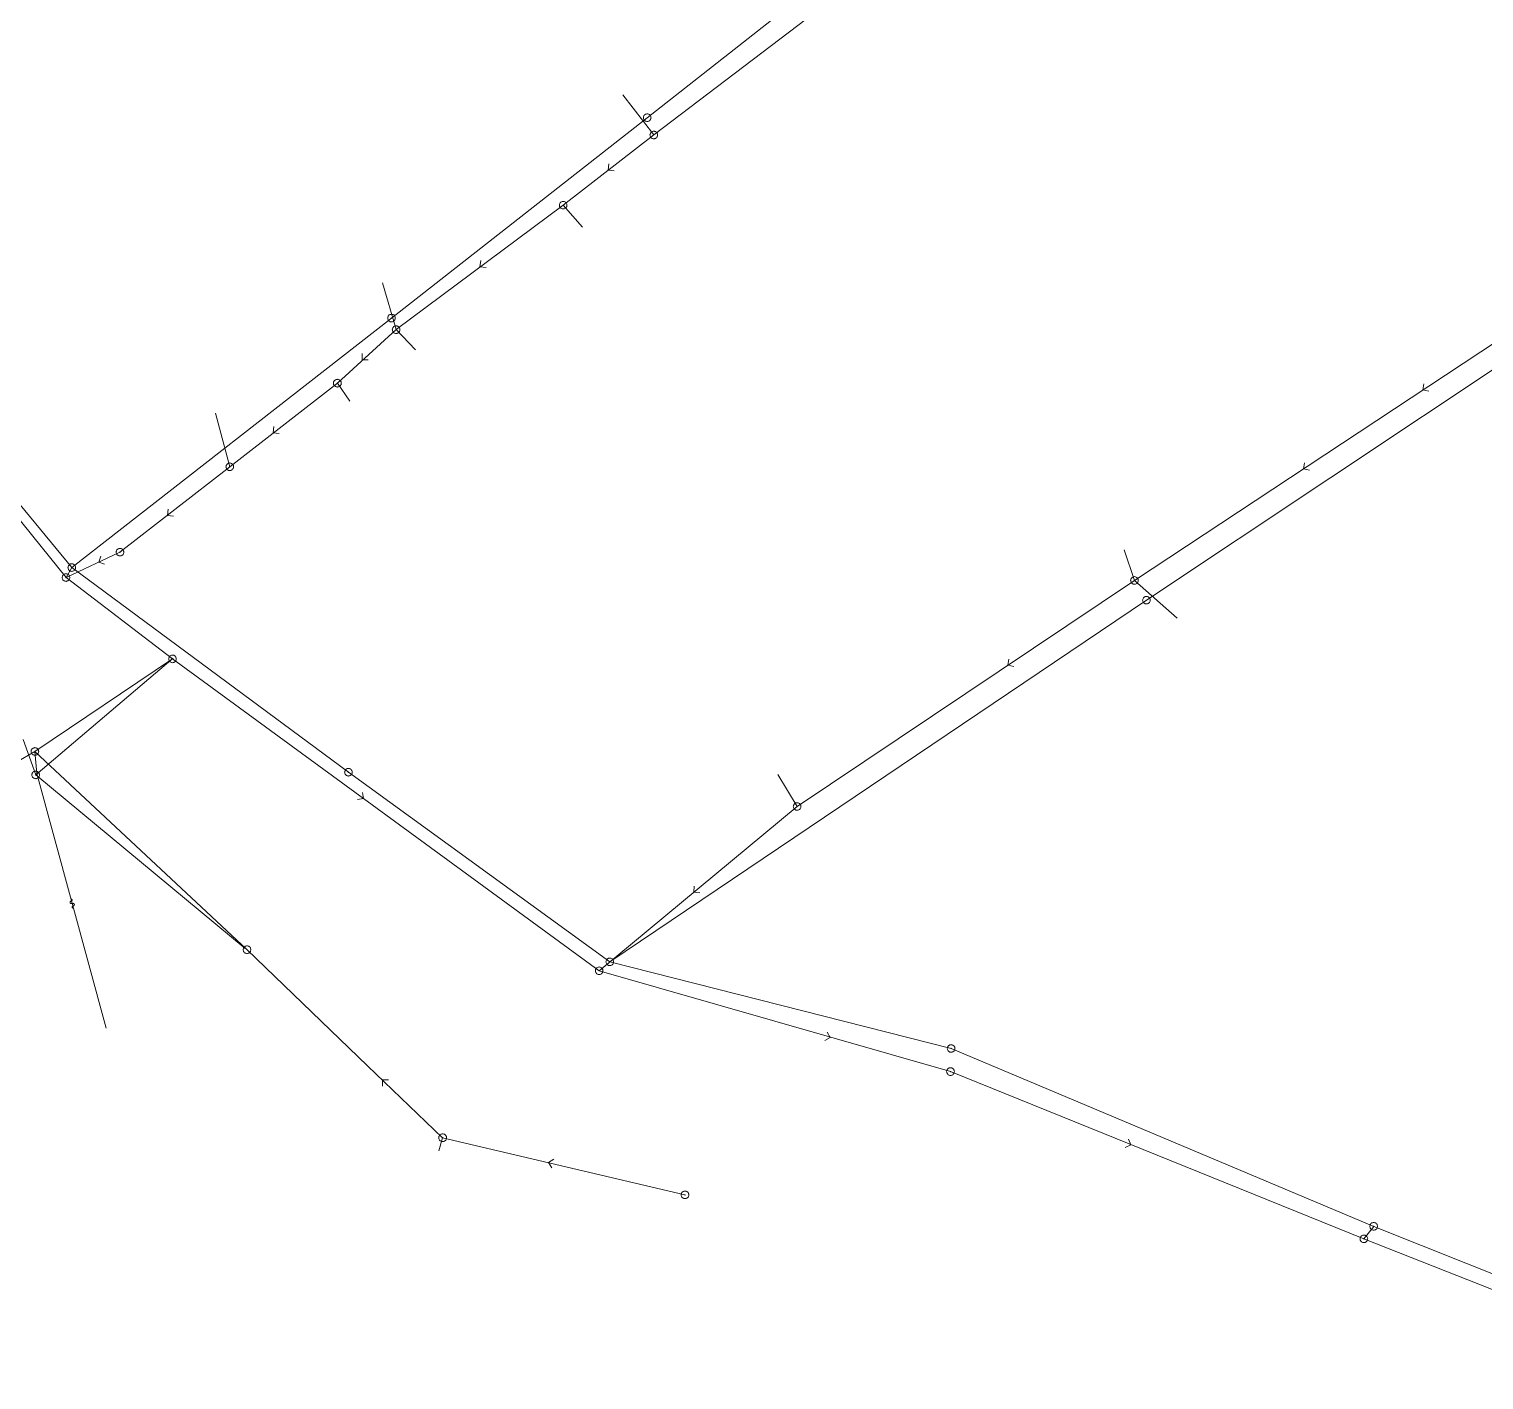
# Model space of a CAD drawing. Header units: metres. Extents: x 25504150 to 25508618, y 6694193 to 6702753.
# Drawn here: x 25505019.9 to 25505196.5, y 6698325.7 to 6698489.6 of the extents above; entities that cross this region are included whole.
import ezdxf

# ---------------------------------------------------------------- set-up
doc = ezdxf.new("R2010")
doc.units = ezdxf.units.M
for name, pattern in [('Sewer_node', [0]), ('Viemariputket', [0]), ('Viemarivarusteet', [0])]:
    doc.linetypes.add(name, pattern=pattern)
for name, color, linetype, lineweight in [('Sewer_node', 7, 'Sewer_node', 0), ('Viemariputket', 7, 'Viemariputket', 0), ('Viemarivarusteet', 7, 'Viemarivarusteet', 0)]:
    doc.layers.add(name, color=color, linetype=linetype, lineweight=lineweight)

msp = doc.modelspace()

# ---------------------------------------------------------------- linework, layer by layer
at = {"layer": 'Sewer_node', "color": 252, "linetype": 'Continuous', "lineweight": 9, "true_color": 0x848484, "flags": 128}
for points, elevation in [([(25505095.38, 6698478.85), (25505095.37, 6698478.92), (25505095.36, 6698478.99), (25505095.33, 6698479.06), (25505095.29, 6698479.12), (25505095.25, 6698479.18), (25505095.19, 6698479.22), (25505095.13, 6698479.26), (25505095.06, 6698479.29), (25505094.99, 6698479.3), (25505094.92, 6698479.31), (25505094.85, 6698479.3), (25505094.78, 6698479.29), (25505094.71, 6698479.26), (25505094.65, 6698479.22), (25505094.59, 6698479.18), (25505094.55, 6698479.12), (25505094.51, 6698479.06), (25505094.48, 6698478.99), (25505094.47, 6698478.92), (25505094.46, 6698478.85), (25505094.47, 6698478.78), (25505094.48, 6698478.71), (25505094.51, 6698478.64), (25505094.55, 6698478.58), (25505094.59, 6698478.52), (25505094.65, 6698478.48), (25505094.71, 6698478.44), (25505094.78, 6698478.41), (25505094.85, 6698478.4), (25505094.92, 6698478.39), (25505094.99, 6698478.4), (25505095.06, 6698478.41), (25505095.13, 6698478.44), (25505095.19, 6698478.48), (25505095.25, 6698478.52), (25505095.29, 6698478.58), (25505095.33, 6698478.64), (25505095.36, 6698478.71), (25505095.37, 6698478.78)], 40.35), ([(25505064.33, 6698454.54), (25505064.32, 6698454.61), (25505064.31, 6698454.68), (25505064.28, 6698454.75), (25505064.24, 6698454.81), (25505064.2, 6698454.87), (25505064.14, 6698454.91), (25505064.08, 6698454.95), (25505064.01, 6698454.98), (25505063.94, 6698454.99), (25505063.87, 6698455), (25505063.8, 6698454.99), (25505063.73, 6698454.98), (25505063.66, 6698454.95), (25505063.6, 6698454.91), (25505063.54, 6698454.87), (25505063.5, 6698454.81), (25505063.46, 6698454.75), (25505063.43, 6698454.68), (25505063.42, 6698454.61), (25505063.41, 6698454.54), (25505063.42, 6698454.47), (25505063.43, 6698454.4), (25505063.46, 6698454.33), (25505063.5, 6698454.27), (25505063.54, 6698454.21), (25505063.6, 6698454.17), (25505063.66, 6698454.13), (25505063.73, 6698454.1), (25505063.8, 6698454.09), (25505063.87, 6698454.08), (25505063.94, 6698454.09), (25505064.01, 6698454.1), (25505064.08, 6698454.13), (25505064.14, 6698454.17), (25505064.2, 6698454.21), (25505064.24, 6698454.27), (25505064.28, 6698454.33), (25505064.31, 6698454.4), (25505064.32, 6698454.47)], 40.11), ([(25505155.97, 6698420.31), (25505155.96, 6698420.38), (25505155.95, 6698420.45), (25505155.92, 6698420.52), (25505155.88, 6698420.58), (25505155.84, 6698420.64), (25505155.78, 6698420.68), (25505155.72, 6698420.72), (25505155.65, 6698420.75), (25505155.58, 6698420.76), (25505155.51, 6698420.77), (25505155.44, 6698420.76), (25505155.37, 6698420.75), (25505155.3, 6698420.72), (25505155.24, 6698420.68), (25505155.18, 6698420.64), (25505155.14, 6698420.58), (25505155.1, 6698420.52), (25505155.07, 6698420.45), (25505155.06, 6698420.38), (25505155.05, 6698420.31), (25505155.06, 6698420.24), (25505155.07, 6698420.17), (25505155.1, 6698420.1), (25505155.14, 6698420.04), (25505155.18, 6698419.98), (25505155.24, 6698419.94), (25505155.3, 6698419.9), (25505155.37, 6698419.87), (25505155.44, 6698419.86), (25505155.51, 6698419.85), (25505155.58, 6698419.86), (25505155.65, 6698419.87), (25505155.72, 6698419.9), (25505155.78, 6698419.94), (25505155.84, 6698419.98), (25505155.88, 6698420.04), (25505155.92, 6698420.1), (25505155.95, 6698420.17), (25505155.96, 6698420.24)], 39.83), ([(25505021.14, 6698399.11), (25505021.13, 6698399.18), (25505021.12, 6698399.25), (25505021.09, 6698399.32), (25505021.05, 6698399.38), (25505021.01, 6698399.44), (25505020.95, 6698399.48), (25505020.89, 6698399.52), (25505020.82, 6698399.55), (25505020.75, 6698399.56), (25505020.68, 6698399.57), (25505020.61, 6698399.56), (25505020.54, 6698399.55), (25505020.47, 6698399.52), (25505020.41, 6698399.48), (25505020.35, 6698399.44), (25505020.31, 6698399.38), (25505020.27, 6698399.32), (25505020.24, 6698399.25), (25505020.23, 6698399.18), (25505020.22, 6698399.11), (25505020.23, 6698399.04), (25505020.24, 6698398.97), (25505020.27, 6698398.9), (25505020.31, 6698398.84), (25505020.35, 6698398.78), (25505020.41, 6698398.74), (25505020.47, 6698398.7), (25505020.54, 6698398.67), (25505020.61, 6698398.66), (25505020.68, 6698398.65), (25505020.75, 6698398.66), (25505020.82, 6698398.67), (25505020.89, 6698398.7), (25505020.95, 6698398.74), (25505021.01, 6698398.78), (25505021.05, 6698398.84), (25505021.09, 6698398.9), (25505021.12, 6698398.97), (25505021.13, 6698399.04)], 38.9), ([(25505059.1, 6698399.43), (25505059.09, 6698399.5), (25505059.08, 6698399.57), (25505059.05, 6698399.64), (25505059.01, 6698399.7), (25505058.97, 6698399.76), (25505058.91, 6698399.8), (25505058.85, 6698399.84), (25505058.78, 6698399.87), (25505058.71, 6698399.88), (25505058.64, 6698399.89), (25505058.57, 6698399.88), (25505058.5, 6698399.87), (25505058.43, 6698399.84), (25505058.37, 6698399.8), (25505058.31, 6698399.76), (25505058.27, 6698399.7), (25505058.23, 6698399.64), (25505058.2, 6698399.57), (25505058.19, 6698399.5), (25505058.18, 6698399.43), (25505058.19, 6698399.36), (25505058.2, 6698399.29), (25505058.23, 6698399.22), (25505058.27, 6698399.16), (25505058.31, 6698399.1), (25505058.37, 6698399.06), (25505058.43, 6698399.02), (25505058.5, 6698398.99), (25505058.57, 6698398.98), (25505058.64, 6698398.97), (25505058.71, 6698398.98), (25505058.78, 6698398.99), (25505058.85, 6698399.02), (25505058.91, 6698399.06), (25505058.97, 6698399.1), (25505059.01, 6698399.16), (25505059.05, 6698399.22), (25505059.08, 6698399.29), (25505059.09, 6698399.36)], 39.45), ([(25505090.83, 6698376.43), (25505090.82, 6698376.5), (25505090.81, 6698376.57), (25505090.78, 6698376.64), (25505090.74, 6698376.7), (25505090.7, 6698376.76), (25505090.64, 6698376.8), (25505090.58, 6698376.84), (25505090.51, 6698376.87), (25505090.44, 6698376.88), (25505090.37, 6698376.89), (25505090.3, 6698376.88), (25505090.23, 6698376.87), (25505090.16, 6698376.84), (25505090.1, 6698376.8), (25505090.04, 6698376.76), (25505090, 6698376.7), (25505089.96, 6698376.64), (25505089.93, 6698376.57), (25505089.92, 6698376.5), (25505089.91, 6698376.43), (25505089.92, 6698376.36), (25505089.93, 6698376.29), (25505089.96, 6698376.22), (25505090, 6698376.16), (25505090.04, 6698376.1), (25505090.1, 6698376.06), (25505090.16, 6698376.02), (25505090.23, 6698375.99), (25505090.3, 6698375.98), (25505090.37, 6698375.97), (25505090.44, 6698375.98), (25505090.51, 6698375.99), (25505090.58, 6698376.02), (25505090.64, 6698376.06), (25505090.7, 6698376.1), (25505090.74, 6698376.16), (25505090.78, 6698376.22), (25505090.81, 6698376.29), (25505090.82, 6698376.36)], 38.55), ([(25505132.26, 6698365.92), (25505132.25, 6698365.99), (25505132.24, 6698366.06), (25505132.21, 6698366.13), (25505132.17, 6698366.19), (25505132.13, 6698366.25), (25505132.07, 6698366.29), (25505132.01, 6698366.33), (25505131.94, 6698366.36), (25505131.87, 6698366.37), (25505131.8, 6698366.38), (25505131.73, 6698366.37), (25505131.66, 6698366.36), (25505131.59, 6698366.33), (25505131.53, 6698366.29), (25505131.47, 6698366.25), (25505131.43, 6698366.19), (25505131.39, 6698366.13), (25505131.36, 6698366.06), (25505131.35, 6698365.99), (25505131.34, 6698365.92), (25505131.35, 6698365.85), (25505131.36, 6698365.78), (25505131.39, 6698365.71), (25505131.43, 6698365.65), (25505131.47, 6698365.59), (25505131.53, 6698365.55), (25505131.59, 6698365.51), (25505131.66, 6698365.48), (25505131.73, 6698365.47), (25505131.8, 6698365.46), (25505131.87, 6698365.47), (25505131.94, 6698365.48), (25505132.01, 6698365.51), (25505132.07, 6698365.55), (25505132.13, 6698365.59), (25505132.17, 6698365.65), (25505132.21, 6698365.71), (25505132.24, 6698365.78), (25505132.25, 6698365.85)], 38.73)]:
    msp.add_lwpolyline(points, close=True, dxfattribs=dict(at, elevation=elevation))
at = {"layer": 'Sewer_node', "color": 46, "linetype": 'Continuous', "true_color": 0x7f5f00, "flags": 128}
for points, elevation in [([(25505096.17, 6698476.75), (25505096.16, 6698476.82), (25505096.15, 6698476.89), (25505096.12, 6698476.96), (25505096.08, 6698477.02), (25505096.04, 6698477.08), (25505095.98, 6698477.12), (25505095.92, 6698477.16), (25505095.85, 6698477.19), (25505095.78, 6698477.2), (25505095.71, 6698477.21), (25505095.64, 6698477.2), (25505095.57, 6698477.19), (25505095.5, 6698477.16), (25505095.44, 6698477.12), (25505095.38, 6698477.08), (25505095.34, 6698477.02), (25505095.3, 6698476.96), (25505095.27, 6698476.89), (25505095.26, 6698476.82), (25505095.25, 6698476.75), (25505095.26, 6698476.68), (25505095.27, 6698476.61), (25505095.3, 6698476.54), (25505095.34, 6698476.48), (25505095.38, 6698476.42), (25505095.44, 6698476.38), (25505095.5, 6698476.34), (25505095.57, 6698476.31), (25505095.64, 6698476.3), (25505095.71, 6698476.29), (25505095.78, 6698476.3), (25505095.85, 6698476.31), (25505095.92, 6698476.34), (25505095.98, 6698476.38), (25505096.04, 6698476.42), (25505096.08, 6698476.48), (25505096.12, 6698476.54), (25505096.15, 6698476.61), (25505096.16, 6698476.68)], 40.15), ([(25505085.17, 6698468.23), (25505085.16, 6698468.3), (25505085.15, 6698468.37), (25505085.12, 6698468.44), (25505085.08, 6698468.5), (25505085.04, 6698468.56), (25505084.98, 6698468.6), (25505084.92, 6698468.64), (25505084.85, 6698468.67), (25505084.78, 6698468.68), (25505084.71, 6698468.69), (25505084.64, 6698468.68), (25505084.57, 6698468.67), (25505084.5, 6698468.64), (25505084.44, 6698468.6), (25505084.38, 6698468.56), (25505084.34, 6698468.5), (25505084.3, 6698468.44), (25505084.27, 6698468.37), (25505084.26, 6698468.3), (25505084.25, 6698468.23), (25505084.26, 6698468.16), (25505084.27, 6698468.09), (25505084.3, 6698468.02), (25505084.34, 6698467.96), (25505084.38, 6698467.9), (25505084.44, 6698467.86), (25505084.5, 6698467.82), (25505084.57, 6698467.79), (25505084.64, 6698467.78), (25505084.71, 6698467.77), (25505084.78, 6698467.78), (25505084.85, 6698467.79), (25505084.92, 6698467.82), (25505084.98, 6698467.86), (25505085.04, 6698467.9), (25505085.08, 6698467.96), (25505085.12, 6698468.02), (25505085.15, 6698468.09), (25505085.16, 6698468.16)], 40.08), ([(25505064.89, 6698453.13), (25505064.88, 6698453.2), (25505064.87, 6698453.27), (25505064.84, 6698453.34), (25505064.8, 6698453.4), (25505064.76, 6698453.46), (25505064.7, 6698453.5), (25505064.64, 6698453.54), (25505064.57, 6698453.57), (25505064.5, 6698453.58), (25505064.43, 6698453.59), (25505064.36, 6698453.58), (25505064.29, 6698453.57), (25505064.22, 6698453.54), (25505064.16, 6698453.5), (25505064.1, 6698453.46), (25505064.06, 6698453.4), (25505064.02, 6698453.34), (25505063.99, 6698453.27), (25505063.98, 6698453.2), (25505063.97, 6698453.13), (25505063.98, 6698453.06), (25505063.99, 6698452.99), (25505064.02, 6698452.92), (25505064.06, 6698452.86), (25505064.1, 6698452.8), (25505064.16, 6698452.76), (25505064.22, 6698452.72), (25505064.29, 6698452.69), (25505064.36, 6698452.68), (25505064.43, 6698452.67), (25505064.5, 6698452.68), (25505064.57, 6698452.69), (25505064.64, 6698452.72), (25505064.7, 6698452.76), (25505064.76, 6698452.8), (25505064.8, 6698452.86), (25505064.84, 6698452.92), (25505064.87, 6698452.99), (25505064.88, 6698453.06)], 39.99), ([(25505057.77, 6698446.64), (25505057.76, 6698446.71), (25505057.75, 6698446.79), (25505057.72, 6698446.85), (25505057.68, 6698446.92), (25505057.63, 6698446.97), (25505057.58, 6698447.02), (25505057.51, 6698447.06), (25505057.45, 6698447.09), (25505057.37, 6698447.1), (25505057.3, 6698447.11), (25505057.23, 6698447.1), (25505057.15, 6698447.09), (25505057.09, 6698447.06), (25505057.02, 6698447.02), (25505056.97, 6698446.97), (25505056.92, 6698446.92), (25505056.88, 6698446.85), (25505056.85, 6698446.79), (25505056.84, 6698446.71), (25505056.83, 6698446.64), (25505056.84, 6698446.57), (25505056.85, 6698446.49), (25505056.88, 6698446.43), (25505056.92, 6698446.36), (25505056.97, 6698446.31), (25505057.02, 6698446.26), (25505057.09, 6698446.22), (25505057.15, 6698446.19), (25505057.23, 6698446.18), (25505057.3, 6698446.17), (25505057.37, 6698446.18), (25505057.45, 6698446.19), (25505057.51, 6698446.22), (25505057.58, 6698446.26), (25505057.63, 6698446.31), (25505057.68, 6698446.36), (25505057.72, 6698446.43), (25505057.75, 6698446.49), (25505057.76, 6698446.57)], 39.93), ([(25505044.7, 6698436.5), (25505044.69, 6698436.57), (25505044.68, 6698436.64), (25505044.65, 6698436.71), (25505044.61, 6698436.77), (25505044.57, 6698436.83), (25505044.51, 6698436.87), (25505044.45, 6698436.91), (25505044.38, 6698436.94), (25505044.31, 6698436.95), (25505044.24, 6698436.96), (25505044.17, 6698436.95), (25505044.1, 6698436.94), (25505044.03, 6698436.91), (25505043.97, 6698436.87), (25505043.91, 6698436.83), (25505043.87, 6698436.77), (25505043.83, 6698436.71), (25505043.8, 6698436.64), (25505043.79, 6698436.57), (25505043.78, 6698436.5), (25505043.79, 6698436.43), (25505043.8, 6698436.36), (25505043.83, 6698436.29), (25505043.87, 6698436.23), (25505043.91, 6698436.17), (25505043.97, 6698436.13), (25505044.03, 6698436.09), (25505044.1, 6698436.06), (25505044.17, 6698436.05), (25505044.24, 6698436.04), (25505044.31, 6698436.05), (25505044.38, 6698436.06), (25505044.45, 6698436.09), (25505044.51, 6698436.13), (25505044.57, 6698436.17), (25505044.61, 6698436.23), (25505044.65, 6698436.29), (25505044.68, 6698436.36), (25505044.69, 6698436.43)], 39.78), ([(25505031.37, 6698426.13), (25505031.36, 6698426.2), (25505031.35, 6698426.27), (25505031.32, 6698426.34), (25505031.28, 6698426.4), (25505031.24, 6698426.46), (25505031.18, 6698426.5), (25505031.12, 6698426.54), (25505031.05, 6698426.57), (25505030.98, 6698426.58), (25505030.91, 6698426.59), (25505030.84, 6698426.58), (25505030.77, 6698426.57), (25505030.7, 6698426.54), (25505030.64, 6698426.5), (25505030.58, 6698426.46), (25505030.54, 6698426.4), (25505030.5, 6698426.34), (25505030.47, 6698426.27), (25505030.46, 6698426.2), (25505030.45, 6698426.13), (25505030.46, 6698426.06), (25505030.47, 6698425.99), (25505030.5, 6698425.92), (25505030.54, 6698425.86), (25505030.58, 6698425.8), (25505030.64, 6698425.76), (25505030.7, 6698425.72), (25505030.77, 6698425.69), (25505030.84, 6698425.68), (25505030.91, 6698425.67), (25505030.98, 6698425.68), (25505031.05, 6698425.69), (25505031.12, 6698425.72), (25505031.18, 6698425.76), (25505031.24, 6698425.8), (25505031.28, 6698425.86), (25505031.32, 6698425.92), (25505031.35, 6698425.99), (25505031.36, 6698426.06)], 39.11), ([(25505025.52, 6698424.26), (25505025.51, 6698424.33), (25505025.5, 6698424.4), (25505025.47, 6698424.47), (25505025.43, 6698424.53), (25505025.39, 6698424.59), (25505025.33, 6698424.63), (25505025.27, 6698424.67), (25505025.2, 6698424.7), (25505025.13, 6698424.71), (25505025.06, 6698424.72), (25505024.99, 6698424.71), (25505024.92, 6698424.7), (25505024.85, 6698424.67), (25505024.79, 6698424.63), (25505024.73, 6698424.59), (25505024.69, 6698424.53), (25505024.65, 6698424.47), (25505024.62, 6698424.4), (25505024.61, 6698424.33), (25505024.6, 6698424.26), (25505024.61, 6698424.19), (25505024.62, 6698424.12), (25505024.65, 6698424.05), (25505024.69, 6698423.99), (25505024.73, 6698423.93), (25505024.79, 6698423.89), (25505024.85, 6698423.85), (25505024.92, 6698423.82), (25505024.99, 6698423.81), (25505025.06, 6698423.8), (25505025.13, 6698423.81), (25505025.2, 6698423.82), (25505025.27, 6698423.85), (25505025.33, 6698423.89), (25505025.39, 6698423.93), (25505025.43, 6698423.99), (25505025.47, 6698424.05), (25505025.5, 6698424.12), (25505025.51, 6698424.19)], 38.97), ([(25505024.82, 6698423.05), (25505024.81, 6698423.12), (25505024.8, 6698423.19), (25505024.77, 6698423.26), (25505024.73, 6698423.32), (25505024.69, 6698423.38), (25505024.63, 6698423.42), (25505024.57, 6698423.46), (25505024.5, 6698423.49), (25505024.43, 6698423.5), (25505024.36, 6698423.51), (25505024.29, 6698423.5), (25505024.22, 6698423.49), (25505024.15, 6698423.46), (25505024.09, 6698423.42), (25505024.03, 6698423.38), (25505023.99, 6698423.32), (25505023.95, 6698423.26), (25505023.92, 6698423.19), (25505023.91, 6698423.12), (25505023.9, 6698423.05), (25505023.91, 6698422.98), (25505023.92, 6698422.91), (25505023.95, 6698422.84), (25505023.99, 6698422.78), (25505024.03, 6698422.72), (25505024.09, 6698422.68), (25505024.15, 6698422.64), (25505024.22, 6698422.61), (25505024.29, 6698422.6), (25505024.36, 6698422.59), (25505024.43, 6698422.6), (25505024.5, 6698422.61), (25505024.57, 6698422.64), (25505024.63, 6698422.68), (25505024.69, 6698422.72), (25505024.73, 6698422.78), (25505024.77, 6698422.84), (25505024.8, 6698422.91), (25505024.81, 6698422.98)], 39.09), ([(25505154.52, 6698422.71), (25505154.51, 6698422.78), (25505154.5, 6698422.85), (25505154.47, 6698422.92), (25505154.43, 6698422.98), (25505154.39, 6698423.04), (25505154.33, 6698423.08), (25505154.27, 6698423.12), (25505154.2, 6698423.15), (25505154.13, 6698423.16), (25505154.06, 6698423.17), (25505153.99, 6698423.16), (25505153.92, 6698423.15), (25505153.85, 6698423.12), (25505153.79, 6698423.08), (25505153.73, 6698423.04), (25505153.69, 6698422.98), (25505153.65, 6698422.92), (25505153.62, 6698422.85), (25505153.61, 6698422.78), (25505153.6, 6698422.71), (25505153.61, 6698422.64), (25505153.62, 6698422.57), (25505153.65, 6698422.5), (25505153.69, 6698422.44), (25505153.73, 6698422.38), (25505153.79, 6698422.34), (25505153.85, 6698422.3), (25505153.92, 6698422.27), (25505153.99, 6698422.26), (25505154.06, 6698422.25), (25505154.13, 6698422.26), (25505154.2, 6698422.27), (25505154.27, 6698422.3), (25505154.33, 6698422.34), (25505154.39, 6698422.38), (25505154.43, 6698422.44), (25505154.47, 6698422.5), (25505154.5, 6698422.57), (25505154.51, 6698422.64)], 39.5), ([(25505037.75, 6698413.18), (25505037.74, 6698413.25), (25505037.73, 6698413.32), (25505037.7, 6698413.39), (25505037.66, 6698413.45), (25505037.62, 6698413.51), (25505037.56, 6698413.55), (25505037.5, 6698413.59), (25505037.43, 6698413.62), (25505037.36, 6698413.63), (25505037.29, 6698413.64), (25505037.22, 6698413.63), (25505037.15, 6698413.62), (25505037.08, 6698413.59), (25505037.02, 6698413.55), (25505036.96, 6698413.51), (25505036.92, 6698413.45), (25505036.88, 6698413.39), (25505036.85, 6698413.32), (25505036.84, 6698413.25), (25505036.83, 6698413.18), (25505036.84, 6698413.11), (25505036.85, 6698413.04), (25505036.88, 6698412.97), (25505036.92, 6698412.91), (25505036.96, 6698412.85), (25505037.02, 6698412.81), (25505037.08, 6698412.77), (25505037.15, 6698412.74), (25505037.22, 6698412.73), (25505037.29, 6698412.72), (25505037.36, 6698412.73), (25505037.43, 6698412.74), (25505037.5, 6698412.77), (25505037.56, 6698412.81), (25505037.62, 6698412.85), (25505037.66, 6698412.91), (25505037.7, 6698412.97), (25505037.73, 6698413.04), (25505037.74, 6698413.11)], 39.09), ([(25505021.05, 6698401.96), (25505021.04, 6698402.03), (25505021.03, 6698402.1), (25505021, 6698402.17), (25505020.96, 6698402.23), (25505020.92, 6698402.29), (25505020.86, 6698402.33), (25505020.8, 6698402.37), (25505020.73, 6698402.4), (25505020.66, 6698402.41), (25505020.59, 6698402.42), (25505020.52, 6698402.41), (25505020.45, 6698402.4), (25505020.38, 6698402.37), (25505020.32, 6698402.33), (25505020.26, 6698402.29), (25505020.22, 6698402.23), (25505020.18, 6698402.17), (25505020.15, 6698402.1), (25505020.14, 6698402.03), (25505020.13, 6698401.96), (25505020.14, 6698401.89), (25505020.15, 6698401.82), (25505020.18, 6698401.75), (25505020.22, 6698401.69), (25505020.26, 6698401.63), (25505020.32, 6698401.59), (25505020.38, 6698401.55), (25505020.45, 6698401.52), (25505020.52, 6698401.51), (25505020.59, 6698401.5), (25505020.66, 6698401.51), (25505020.73, 6698401.52), (25505020.8, 6698401.55), (25505020.86, 6698401.59), (25505020.92, 6698401.63), (25505020.96, 6698401.69), (25505021, 6698401.75), (25505021.03, 6698401.82), (25505021.04, 6698401.89)], 38.62), ([(25505113.57, 6698395.28), (25505113.56, 6698395.35), (25505113.55, 6698395.42), (25505113.52, 6698395.49), (25505113.48, 6698395.55), (25505113.44, 6698395.61), (25505113.38, 6698395.65), (25505113.32, 6698395.69), (25505113.25, 6698395.72), (25505113.18, 6698395.73), (25505113.11, 6698395.74), (25505113.04, 6698395.73), (25505112.97, 6698395.72), (25505112.9, 6698395.69), (25505112.84, 6698395.65), (25505112.78, 6698395.61), (25505112.74, 6698395.55), (25505112.7, 6698395.49), (25505112.67, 6698395.42), (25505112.66, 6698395.35), (25505112.65, 6698395.28), (25505112.66, 6698395.21), (25505112.67, 6698395.14), (25505112.7, 6698395.07), (25505112.74, 6698395.01), (25505112.78, 6698394.95), (25505112.84, 6698394.91), (25505112.9, 6698394.87), (25505112.97, 6698394.84), (25505113.04, 6698394.83), (25505113.11, 6698394.82), (25505113.18, 6698394.83), (25505113.25, 6698394.84), (25505113.32, 6698394.87), (25505113.38, 6698394.91), (25505113.44, 6698394.95), (25505113.48, 6698395.01), (25505113.52, 6698395.07), (25505113.55, 6698395.14), (25505113.56, 6698395.21)], 39.22), ([(25505046.79, 6698377.91), (25505046.78, 6698377.98), (25505046.77, 6698378.05), (25505046.74, 6698378.12), (25505046.7, 6698378.18), (25505046.66, 6698378.24), (25505046.6, 6698378.28), (25505046.54, 6698378.32), (25505046.47, 6698378.35), (25505046.4, 6698378.36), (25505046.33, 6698378.37), (25505046.26, 6698378.36), (25505046.19, 6698378.35), (25505046.12, 6698378.32), (25505046.06, 6698378.28), (25505046, 6698378.24), (25505045.96, 6698378.18), (25505045.92, 6698378.12), (25505045.89, 6698378.05), (25505045.88, 6698377.98), (25505045.87, 6698377.91), (25505045.88, 6698377.84), (25505045.89, 6698377.77), (25505045.92, 6698377.7), (25505045.96, 6698377.64), (25505046, 6698377.58), (25505046.06, 6698377.54), (25505046.12, 6698377.5), (25505046.19, 6698377.47), (25505046.26, 6698377.46), (25505046.33, 6698377.45), (25505046.4, 6698377.46), (25505046.47, 6698377.47), (25505046.54, 6698377.5), (25505046.6, 6698377.54), (25505046.66, 6698377.58), (25505046.7, 6698377.64), (25505046.74, 6698377.7), (25505046.77, 6698377.77), (25505046.78, 6698377.84)], 38.85), ([(25505089.54, 6698375.35), (25505089.53, 6698375.42), (25505089.52, 6698375.49), (25505089.49, 6698375.56), (25505089.45, 6698375.62), (25505089.41, 6698375.68), (25505089.35, 6698375.72), (25505089.29, 6698375.76), (25505089.22, 6698375.79), (25505089.15, 6698375.8), (25505089.08, 6698375.81), (25505089.01, 6698375.8), (25505088.94, 6698375.79), (25505088.87, 6698375.76), (25505088.81, 6698375.72), (25505088.75, 6698375.68), (25505088.71, 6698375.62), (25505088.67, 6698375.56), (25505088.64, 6698375.49), (25505088.63, 6698375.42), (25505088.62, 6698375.35), (25505088.63, 6698375.28), (25505088.64, 6698375.21), (25505088.67, 6698375.14), (25505088.71, 6698375.08), (25505088.75, 6698375.02), (25505088.81, 6698374.98), (25505088.87, 6698374.94), (25505088.94, 6698374.91), (25505089.01, 6698374.9), (25505089.08, 6698374.89), (25505089.15, 6698374.9), (25505089.22, 6698374.91), (25505089.29, 6698374.94), (25505089.35, 6698374.98), (25505089.41, 6698375.02), (25505089.45, 6698375.08), (25505089.49, 6698375.14), (25505089.52, 6698375.21), (25505089.53, 6698375.28)], 38.59), ([(25505132.2, 6698363.12), (25505132.19, 6698363.19), (25505132.18, 6698363.27), (25505132.15, 6698363.33), (25505132.11, 6698363.4), (25505132.06, 6698363.45), (25505132.01, 6698363.5), (25505131.94, 6698363.54), (25505131.88, 6698363.57), (25505131.8, 6698363.58), (25505131.73, 6698363.59), (25505131.66, 6698363.58), (25505131.58, 6698363.57), (25505131.52, 6698363.54), (25505131.45, 6698363.5), (25505131.4, 6698363.45), (25505131.35, 6698363.4), (25505131.31, 6698363.33), (25505131.28, 6698363.27), (25505131.27, 6698363.19), (25505131.26, 6698363.12), (25505131.27, 6698363.05), (25505131.28, 6698362.97), (25505131.31, 6698362.91), (25505131.35, 6698362.84), (25505131.4, 6698362.79), (25505131.45, 6698362.74), (25505131.52, 6698362.7), (25505131.58, 6698362.67), (25505131.66, 6698362.66), (25505131.73, 6698362.65), (25505131.8, 6698362.66), (25505131.88, 6698362.67), (25505131.94, 6698362.7), (25505132.01, 6698362.74), (25505132.06, 6698362.79), (25505132.11, 6698362.84), (25505132.15, 6698362.91), (25505132.18, 6698362.97), (25505132.19, 6698363.05)], 38.72), ([(25505070.55, 6698355.09), (25505070.54, 6698355.16), (25505070.53, 6698355.24), (25505070.5, 6698355.3), (25505070.46, 6698355.37), (25505070.41, 6698355.42), (25505070.36, 6698355.47), (25505070.29, 6698355.51), (25505070.23, 6698355.54), (25505070.15, 6698355.55), (25505070.08, 6698355.56), (25505070.01, 6698355.55), (25505069.93, 6698355.54), (25505069.87, 6698355.51), (25505069.8, 6698355.47), (25505069.75, 6698355.42), (25505069.7, 6698355.37), (25505069.66, 6698355.3), (25505069.63, 6698355.24), (25505069.62, 6698355.16), (25505069.61, 6698355.09), (25505069.62, 6698355.02), (25505069.63, 6698354.94), (25505069.66, 6698354.88), (25505069.7, 6698354.81), (25505069.75, 6698354.76), (25505069.8, 6698354.71), (25505069.87, 6698354.67), (25505069.93, 6698354.64), (25505070.01, 6698354.63), (25505070.08, 6698354.62), (25505070.15, 6698354.63), (25505070.23, 6698354.64), (25505070.29, 6698354.67), (25505070.36, 6698354.71), (25505070.41, 6698354.76), (25505070.46, 6698354.81), (25505070.5, 6698354.88), (25505070.53, 6698354.94), (25505070.54, 6698355.02)], 39.24), ([(25505099.96, 6698348.16), (25505099.95, 6698348.23), (25505099.94, 6698348.3), (25505099.91, 6698348.37), (25505099.87, 6698348.43), (25505099.83, 6698348.49), (25505099.77, 6698348.53), (25505099.71, 6698348.57), (25505099.64, 6698348.6), (25505099.57, 6698348.61), (25505099.5, 6698348.62), (25505099.43, 6698348.61), (25505099.36, 6698348.6), (25505099.29, 6698348.57), (25505099.23, 6698348.53), (25505099.17, 6698348.49), (25505099.13, 6698348.43), (25505099.09, 6698348.37), (25505099.06, 6698348.3), (25505099.05, 6698348.23), (25505099.04, 6698348.16), (25505099.05, 6698348.09), (25505099.06, 6698348.02), (25505099.09, 6698347.95), (25505099.13, 6698347.89), (25505099.17, 6698347.83), (25505099.23, 6698347.79), (25505099.29, 6698347.75), (25505099.36, 6698347.72), (25505099.43, 6698347.71), (25505099.5, 6698347.7), (25505099.57, 6698347.71), (25505099.64, 6698347.72), (25505099.71, 6698347.75), (25505099.77, 6698347.79), (25505099.83, 6698347.83), (25505099.87, 6698347.89), (25505099.91, 6698347.95), (25505099.94, 6698348.02), (25505099.95, 6698348.09)], 39.25), ([(25505183.56, 6698344.34), (25505183.55, 6698344.41), (25505183.54, 6698344.48), (25505183.51, 6698344.55), (25505183.47, 6698344.61), (25505183.43, 6698344.67), (25505183.37, 6698344.71), (25505183.31, 6698344.75), (25505183.24, 6698344.78), (25505183.17, 6698344.79), (25505183.1, 6698344.8), (25505183.03, 6698344.79), (25505182.96, 6698344.78), (25505182.89, 6698344.75), (25505182.83, 6698344.71), (25505182.77, 6698344.67), (25505182.73, 6698344.61), (25505182.69, 6698344.55), (25505182.66, 6698344.48), (25505182.65, 6698344.41), (25505182.64, 6698344.34), (25505182.65, 6698344.27), (25505182.66, 6698344.2), (25505182.69, 6698344.13), (25505182.73, 6698344.07), (25505182.77, 6698344.01), (25505182.83, 6698343.97), (25505182.89, 6698343.93), (25505182.96, 6698343.9), (25505183.03, 6698343.89), (25505183.1, 6698343.88), (25505183.17, 6698343.89), (25505183.24, 6698343.9), (25505183.31, 6698343.93), (25505183.37, 6698343.97), (25505183.43, 6698344.01), (25505183.47, 6698344.07), (25505183.51, 6698344.13), (25505183.54, 6698344.2), (25505183.55, 6698344.27)], 38.37), ([(25505182.37, 6698342.82), (25505182.36, 6698342.89), (25505182.35, 6698342.96), (25505182.32, 6698343.03), (25505182.28, 6698343.09), (25505182.24, 6698343.15), (25505182.18, 6698343.19), (25505182.12, 6698343.23), (25505182.05, 6698343.26), (25505181.98, 6698343.27), (25505181.91, 6698343.28), (25505181.84, 6698343.27), (25505181.77, 6698343.26), (25505181.7, 6698343.23), (25505181.64, 6698343.19), (25505181.58, 6698343.15), (25505181.54, 6698343.09), (25505181.5, 6698343.03), (25505181.47, 6698342.96), (25505181.46, 6698342.89), (25505181.45, 6698342.82), (25505181.46, 6698342.75), (25505181.47, 6698342.68), (25505181.5, 6698342.61), (25505181.54, 6698342.55), (25505181.58, 6698342.49), (25505181.64, 6698342.45), (25505181.7, 6698342.41), (25505181.77, 6698342.38), (25505181.84, 6698342.37), (25505181.91, 6698342.36), (25505181.98, 6698342.37), (25505182.05, 6698342.38), (25505182.12, 6698342.41), (25505182.18, 6698342.45), (25505182.24, 6698342.49), (25505182.28, 6698342.55), (25505182.32, 6698342.61), (25505182.35, 6698342.68), (25505182.36, 6698342.75)], 38.51)]:
    msp.add_lwpolyline(points, close=True, dxfattribs=dict(at, elevation=elevation))
for points in [[(25505090.24, 6698473.25), (25505090.16, 6698472.5), (25505090.9, 6698472.42)], [(25505074.7, 6698461.51), (25505074.61, 6698460.76), (25505075.35, 6698460.66)], [(25505060.33, 6698450.23), (25505060.3, 6698449.48), (25505061.04, 6698449.45)], [(25505189.2, 6698446.56), (25505189.06, 6698445.82), (25505189.78, 6698445.67)], [(25505049.57, 6698441.37), (25505049.5, 6698440.62), (25505050.24, 6698440.55)], [(25505174.71, 6698436.99), (25505174.57, 6698436.25), (25505175.29, 6698436.1)], [(25505036.75, 6698431.35), (25505036.68, 6698430.6), (25505037.42, 6698430.52)], [(25505028.58, 6698425.63), (25505028.34, 6698424.92), (25505029.04, 6698424.68)], [(25505138.81, 6698413.14), (25505138.68, 6698412.41), (25505139.4, 6698412.26)], [(25505059.74, 6698396.12), (25505060.48, 6698396.24), (25505060.36, 6698396.98)], [(25505100.62, 6698385.62), (25505100.56, 6698384.87), (25505101.3, 6698384.8)], [(25505025.11, 6698383.52), (25505025.08, 6698383.51), (25505025.06, 6698383.5), (25505025.04, 6698383.5), (25505025.02, 6698383.5), (25505025, 6698383.5), (25505024.99, 6698383.5), (25505024.97, 6698383.51), (25505024.95, 6698383.51), (25505024.94, 6698383.52), (25505024.92, 6698383.52), (25505024.91, 6698383.53), (25505024.89, 6698383.54), (25505024.88, 6698383.55), (25505024.87, 6698383.56), (25505024.86, 6698383.57), (25505024.86, 6698383.58), (25505024.85, 6698383.6), (25505024.85, 6698383.61), (25505024.85, 6698383.63), (25505024.85, 6698383.64), (25505024.85, 6698383.66), (25505024.85, 6698383.67), (25505024.85, 6698383.69), (25505024.86, 6698383.7), (25505024.87, 6698383.71), (25505024.88, 6698383.73), (25505024.89, 6698383.74), (25505024.9, 6698383.76), (25505024.91, 6698383.77), (25505024.92, 6698383.78), (25505024.94, 6698383.79), (25505024.96, 6698383.8), (25505024.97, 6698383.81), (25505025, 6698383.83)], [(25505025.02, 6698383.83), (25505025.04, 6698383.84), (25505025.05, 6698383.84), (25505025.06, 6698383.85), (25505025.07, 6698383.86), (25505025.08, 6698383.86), (25505025.09, 6698383.87), (25505025.09, 6698383.88), (25505025.1, 6698383.89), (25505025.1, 6698383.9), (25505025.11, 6698383.9), (25505025.11, 6698383.91), (25505025.11, 6698383.92), (25505025.12, 6698383.93), (25505025.12, 6698383.94), (25505025.11, 6698383.95), (25505025.11, 6698383.96), (25505025.11, 6698383.96), (25505025.11, 6698383.97), (25505025.1, 6698383.98), (25505025.1, 6698383.99), (25505025.09, 6698383.99), (25505025.08, 6698384), (25505025.08, 6698384.01), (25505025.07, 6698384.01), (25505025.06, 6698384.01), (25505025.05, 6698384.02), (25505025.04, 6698384.02), (25505025.03, 6698384.02), (25505025.02, 6698384.02), (25505024.99, 6698384.02)], [(25505025.21, 6698383.19), (25505025.24, 6698383.19), (25505025.26, 6698383.2), (25505025.27, 6698383.21), (25505025.29, 6698383.22), (25505025.3, 6698383.23), (25505025.32, 6698383.24), (25505025.33, 6698383.25), (25505025.34, 6698383.27), (25505025.35, 6698383.28), (25505025.36, 6698383.3), (25505025.36, 6698383.31), (25505025.37, 6698383.33), (25505025.37, 6698383.34), (25505025.38, 6698383.36), (25505025.38, 6698383.37), (25505025.37, 6698383.39), (25505025.37, 6698383.4), (25505025.37, 6698383.42), (25505025.36, 6698383.43), (25505025.35, 6698383.44), (25505025.34, 6698383.46), (25505025.33, 6698383.47), (25505025.32, 6698383.48), (25505025.31, 6698383.49), (25505025.29, 6698383.5), (25505025.28, 6698383.51), (25505025.26, 6698383.51), (25505025.25, 6698383.52), (25505025.23, 6698383.52), (25505025.21, 6698383.52), (25505025.19, 6698383.53), (25505025.17, 6698383.53), (25505025.14, 6698383.52)], [(25505025.25, 6698382.97), (25505025.23, 6698382.96), (25505025.22, 6698382.96), (25505025.2, 6698382.97), (25505025.19, 6698382.97), (25505025.18, 6698382.97), (25505025.17, 6698382.97), (25505025.16, 6698382.98), (25505025.15, 6698382.98), (25505025.14, 6698382.99), (25505025.14, 6698382.99), (25505025.13, 6698383), (25505025.12, 6698383.01), (25505025.12, 6698383.01), (25505025.11, 6698383.02), (25505025.11, 6698383.03), (25505025.1, 6698383.04), (25505025.1, 6698383.05), (25505025.1, 6698383.06), (25505025.1, 6698383.07), (25505025.1, 6698383.08), (25505025.1, 6698383.09), (25505025.11, 6698383.1), (25505025.11, 6698383.11), (25505025.12, 6698383.12), (25505025.12, 6698383.12), (25505025.13, 6698383.13), (25505025.14, 6698383.14), (25505025.14, 6698383.15), (25505025.15, 6698383.16), (25505025.16, 6698383.16), (25505025.18, 6698383.17)], [(25505116.47, 6698366.89), (25505117.12, 6698367.27), (25505116.75, 6698367.91)], [(25505063.51, 6698362.13), (25505062.76, 6698362.1), (25505062.78, 6698361.36)], [(25505152.95, 6698353.92), (25505153.63, 6698354.23), (25505153.33, 6698354.91)], [(25505083.56, 6698352.47), (25505082.93, 6698352.07), (25505083.32, 6698351.44)]]:
    msp.add_lwpolyline(points, dxfattribs=at)
at = {"layer": 'Viemariputket', "color": 251, "linetype": 'Continuous', "lineweight": 5, "true_color": 0x595959}
for p, q in [((25505094.92, 6698478.85), (25505126.61, 6698503.76)), ((25505183.1, 6698344.34, 36.62), (25505131.8, 6698365.92, 36.69))]:
    msp.add_line(p, q, dxfattribs=at)
at = {"layer": 'Viemariputket', "color": 1, "linetype": 'Continuous', "lineweight": 15}
for p, q in [((25505127.48, 6698500.9, 37.97), (25505095.71, 6698476.75, 37.79)), ((25505095.71, 6698476.75, 37.91), (25505091.97, 6698481.62)), ((25505095.71, 6698476.75, 37.79), (25505084.71, 6698468.23, 37.71)), ((25505084.71, 6698468.23), (25505064.43, 6698453.13)), ((25505084.71, 6698468.23), (25505087.06, 6698465.55)), ((25505064.43, 6698453.13), (25505062.79, 6698458.83)), ((25505205.2, 6698456.47), (25505154.06, 6698422.71)), ((25505024.36, 6698423.05), (25504999.31, 6698454.11)), ((25505064.43, 6698453.13), (25505057.3, 6698446.64)), ((25505064.43, 6698453.13), (25505066.8, 6698450.69)), ((25505057.3, 6698446.64), (25505044.24, 6698436.5)), ((25505057.3, 6698446.64, 37.64), (25505058.82, 6698444.45, 0.32)), ((25505044.24, 6698436.5), (25505042.51, 6698442.98)), ((25505044.24, 6698436.5), (25505030.91, 6698426.13)), ((25505024.36, 6698423.05), (25505030.91, 6698426.13)), ((25505154.06, 6698422.71), (25505152.83, 6698426.42)), ((25505024.36, 6698423.05), (25505025.06, 6698424.26)), ((25505037.29, 6698413.18, 36.94), (25505024.36, 6698423.05, 0.32)), ((25505154.06, 6698422.71), (25505113.11, 6698395.28)), ((25505154.06, 6698422.71), (25505159.24, 6698418.12)), ((25505020.59, 6698401.96, 0.32), (25505037.29, 6698413.18, 37.13)), ((25505089.08, 6698375.35, 0.32), (25505037.29, 6698413.18, 36.93)), ((25505013.75, 6698397.97), (25505020.59, 6698401.96)), ((25505046.33, 6698377.91), (25505020.59, 6698401.96)), ((25505020.59, 6698401.96), (25505020.8, 6698399.28)), ((25505020.8, 6698399.28), (25505029.24, 6698368.37)), ((25505113.11, 6698395.28), (25505110.77, 6698399.16)), ((25505089.08, 6698375.35), (25505113.11, 6698395.28)), ((25505131.73, 6698363.12), (25505089.08, 6698375.35)), ((25505181.91, 6698342.82), (25505131.73, 6698363.12)), ((25505070.08, 6698355.09), (25505069.63, 6698353.49)), ((25505070.08, 6698355.09), (25505099.5, 6698348.16)), ((25505181.91, 6698342.82), (25505183.1, 6698344.34)), ((25505181.91, 6698342.82), (25505225.24, 6698325.71))]:
    msp.add_line(p, q, dxfattribs=at)
at = {"layer": 'Viemariputket', "color": 251, "linetype": 'Continuous', "lineweight": 15, "true_color": 0x595959}
for p, q in [((25505063.87, 6698454.54), (25505094.92, 6698478.85)), ((25505025.06, 6698424.26), (25504999.37, 6698455.4)), ((25505025.06, 6698424.26), (25505063.87, 6698454.54)), ((25505155.51, 6698420.31), (25505205.3, 6698453.43)), ((25505058.64, 6698399.43), (25505025.06, 6698424.26)), ((25505090.37, 6698376.43), (25505155.51, 6698420.31)), ((25505037.38, 6698413.26), (25505020.68, 6698399.11)), ((25505020.68, 6698399.11), (25505019.16, 6698403.39)), ((25505090.37, 6698376.43), (25505058.64, 6698399.43)), ((25505020.68, 6698399.11), (25505046.09, 6698378.06)), ((25505131.8, 6698365.92), (25505090.37, 6698376.43)), ((25505225.76, 6698327.32), (25505183.1, 6698344.34))]:
    msp.add_line(p, q, dxfattribs=at)
at = {"layer": 'Viemariputket', "color": 1, "linetype": 'Continuous', "lineweight": 15, "flags": 128}
msp.add_lwpolyline([(25505046.33, 6698377.91), (25505060.97, 6698363.82), (25505070.08, 6698355.09)], dxfattribs=at)
at = {"layer": 'Viemarivarusteet', "color": 30, "true_color": 0xff7f00}
for p in [(25505094.92, 6698478.85, 40.35), (25505063.87, 6698454.54, 40.11), (25505155.51, 6698420.31, 39.83), (25505058.64, 6698399.43, 39.45), (25505020.68, 6698399.11, 38.9), (25505090.37, 6698376.43, 38.55), (25505131.8, 6698365.92, 38.73)]:
    msp.add_point(p, dxfattribs=at)
at = {"layer": 'Viemarivarusteet', "color": 1}
for p in [(25505095.71, 6698476.75, 40.15), (25505084.71, 6698468.23, 40.08), (25505064.43, 6698453.13, 39.99), (25505057.3, 6698446.64, 39.93), (25505044.24, 6698436.5, 39.78), (25505030.91, 6698426.13, 39.11), (25505025.06, 6698424.26, 38.97), (25505024.36, 6698423.05, 39.09), (25505154.06, 6698422.71, 39.5), (25505037.29, 6698413.18, 39.09), (25505020.59, 6698401.96, 38.62), (25505113.11, 6698395.28, 39.22), (25505046.33, 6698377.91, 38.85), (25505089.08, 6698375.35, 38.59), (25505131.73, 6698363.12, 38.72), (25505070.08, 6698355.09, 39.24), (25505099.5, 6698348.16, 39.25), (25505181.91, 6698342.82, 38.51), (25505183.1, 6698344.34, 38.37)]:
    msp.add_point(p, dxfattribs=at)

doc.saveas('drawing.dxf')
